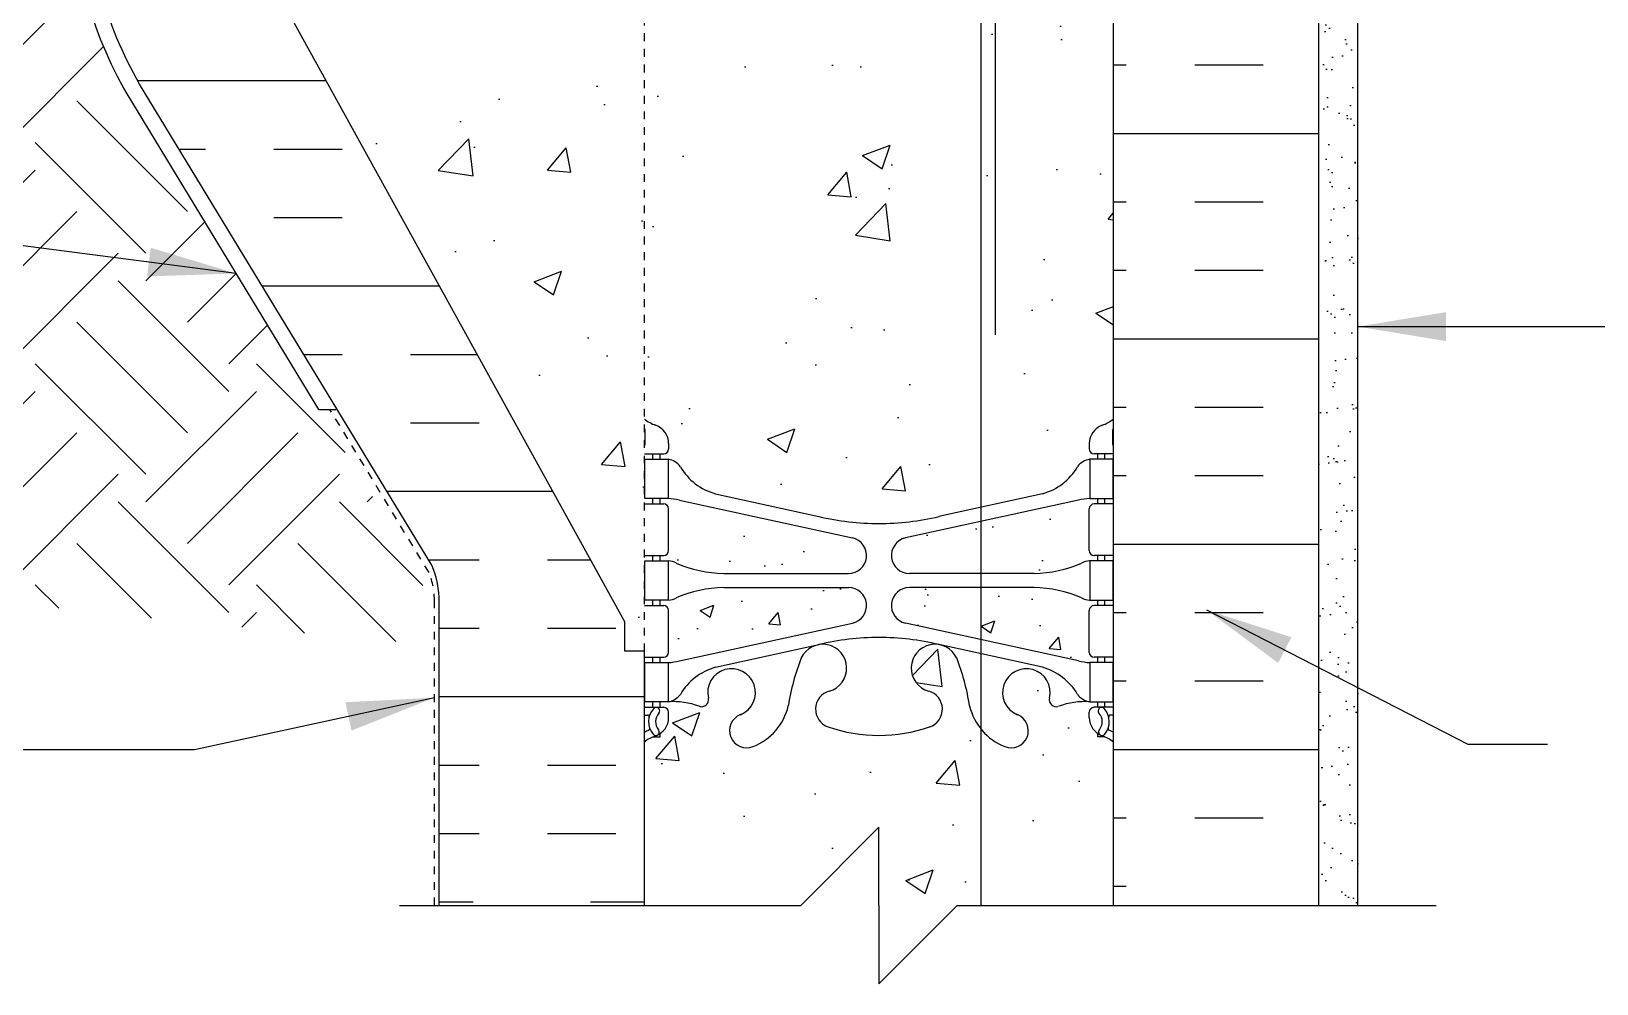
# Model space of a CAD drawing. Header units: inches. Extents: x 26.1 to 78.5, y -14.6 to 56.3.
# Drawn here: x 40.84 to 60.86, y 0.25 to 12.43 of the extents above; entities that cross this region are included whole.
import ezdxf

# ---------------------------------------------------------------- set-up
doc = ezdxf.new("R2010")
doc.units = ezdxf.units.IN
doc.header["$LTSCALE"] = 0.5
doc.header["$MEASUREMENT"] = 0
doc.linetypes.add('DASHEDX2', pattern=[1.5, 1, -0.5])
doc.linetypes.add('HIDDEN2', pattern=[0.1875, 0.125, -0.0625])
for name, color, linetype in [('HATCH', 12, 'Continuous'), ('Hidden2', 12, 'HIDDEN2'), ('line25', 2, 'Continuous'), ('LINE3', 3, 'Continuous'), ('LINE50', 5, 'Continuous'), ('LINE9', 9, 'Continuous'), ('TEXT', 4, 'Continuous'), ('Web_Edge', 9, 'Continuous')]:
    doc.layers.add(name, color=color, linetype=linetype)
doc.styles.add('DIM', font='romans.shx', dxfattribs={"width": 0.7})
doc.dimstyles.new('ext_12', dxfattribs={"dimscale": 12, "dimtxt": 0.09375, "dimasz": 0.09375, "dimexe": 0.09375, "dimexo": 0.0625, "dimgap": 0.0625, "dimtad": 1, "dimdec": 1, "dimzin": 3, "dimdsep": 46, "dimlunit": 4, "dimtxsty": 'DIM', "dimcen": 0.09, "dimdle": 0.09375, "dimclrt": 4, "dimadec": 0, "dimazin": 0, "dimtfac": 1, "dimtdec": 1, "dimtmove": 2, "dimatfit": 3, "dimfxl": 1, "dimfrac": 2, "dimtolj": 1, "dimtzin": 0, "dimarcsym": 0})

msp = doc.modelspace()

# ---------------------------------------------------------------- hatches: boundary and pattern name
at = {"layer": 'HATCH'}
h = msp.add_hatch(dxfattribs=at)
h.set_pattern_fill('AR-CONC', color=256, scale=0.5)
h.paths.add_polyline_path([(51.676, 55.254), (51.676, 56.254), (50.676, 55.254), (48.676, 55.254), (48.676, 53.165, 0.064398), (48.786, 53.099), (48.876, 53.099), (48.876, 53.057, -0.249069), (48.986, 52.85), (48.986, 52.783, -0.414214), (48.924, 52.72), (48.876, 52.72), (48.876, 52.65), (48.981, 52.65, 0.10046), (49.375, 52.707, -0.601435), (49.494, 52.603, 2.182095), (49.904, 52.816, -1), (50.068, 53.224, -0.24438), (50.516, 52.703, 0.053157), (50.682, 52.089, 0.223253), (50.882, 51.924), (50.902, 51.92, 0.955472), (51.04, 52.514, -0.735593), (51.027, 52.972, -0.082755), (51.676, 53.08), (51.676, 54.254)])
h.paths.add_polyline_path([(51.145, 52.22, -1), (50.77, 52.22, -1)], flags=16)
h.paths.add_polyline_path([(54.676, 55.254), (52.676, 55.254), (51.676, 54.254), (51.676, 53.08, -0.082755), (52.325, 52.972, -0.735593), (52.312, 52.514, 0.955472), (52.45, 51.92), (52.47, 51.924, 0.223253), (52.67, 52.089, 0.053157), (52.836, 52.703, -0.24438), (53.284, 53.224, -1), (53.448, 52.816, 2.182095), (53.858, 52.603, -0.601435), (53.977, 52.707, 0.10046), (54.371, 52.65), (54.476, 52.65), (54.476, 52.72), (54.428, 52.72, -0.414214), (54.366, 52.783), (54.366, 52.85, -0.249069), (54.476, 53.057), (54.476, 53.099), (54.566, 53.099, 0.064398), (54.676, 53.165)])
h.paths.add_polyline_path([(50.527, 50.198), (49.586, 49.991, 0.196323), (49.137, 49.645, -0.188973), (48.981, 49.55), (48.876, 49.55), (48.876, 49.48), (48.924, 49.48, -0.414214), (48.986, 49.418), (48.986, 49.35, -0.317837), (48.819, 49.115, 0.082415), (48.676, 49.036), (48.676, 43.473, 0.082415), (48.819, 43.394, -0.317837), (48.986, 43.158), (48.986, 43.09, -0.414214), (48.924, 43.028), (48.876, 43.028), (48.876, 42.958), (48.981, 42.958, -0.188973), (49.137, 42.863, 0.196323), (49.586, 42.517), (50.527, 42.31)])
h.paths.add_polyline_path([(51.676, 50.371, 0.057795), (50.908, 50.282), (50.527, 50.198), (50.527, 42.31), (50.908, 42.226, 0.057795), (51.676, 42.137)])
h.paths.add_polyline_path([(54.676, 49.036, 0.082415), (54.533, 49.115, -0.317837), (54.366, 49.35), (54.366, 49.418, -0.414214), (54.428, 49.48), (54.476, 49.48), (54.476, 49.55), (54.371, 49.55, -0.188973), (54.215, 49.645, 0.196323), (53.766, 49.991), (52.444, 50.282, 0.057795), (51.676, 50.371), (51.676, 42.137, 0.057795), (52.444, 42.226), (53.766, 42.517, 0.196323), (54.215, 42.863, -0.188973), (54.371, 42.958), (54.476, 42.958), (54.476, 43.028), (54.428, 43.028, -0.414214), (54.366, 43.09), (54.366, 43.158, -0.317837), (54.533, 43.394, 0.082415), (54.676, 43.473)])
h.paths.add_polyline_path([(50.527, 32.198), (49.586, 31.991, 0.196323), (49.137, 31.645, -0.188973), (48.981, 31.55), (48.876, 31.55), (48.876, 31.48), (48.924, 31.48, -0.414214), (48.986, 31.418), (48.986, 31.35, -0.317837), (48.819, 31.115, 0.082415), (48.676, 31.036), (48.676, 25.473, 0.082415), (48.819, 25.394, -0.317837), (48.986, 25.158), (48.986, 25.09, -0.414214), (48.924, 25.028), (48.876, 25.028), (48.876, 24.958), (48.981, 24.958, -0.188973), (49.137, 24.863, 0.196323), (49.586, 24.517), (50.527, 24.31)])
h.paths.add_polyline_path([(52.978, 32.165), (52.444, 32.282, 0.057795), (51.676, 32.371, 0.057795), (50.908, 32.282), (50.527, 32.198), (50.527, 24.31), (50.908, 24.226, 0.057795), (51.676, 24.137, 0.057795), (52.444, 24.226), (52.978, 24.344), (52.978, 25.129), (51.801, 25.129), (51.301, 25.629), (51.301, 26.754), (51.801, 27.254), (52.978, 27.254)])
h.paths.add_polyline_path([(54.676, 31.036, 0.082415), (54.533, 31.115, -0.317837), (54.366, 31.35), (54.366, 31.418, -0.414214), (54.428, 31.48), (54.476, 31.48), (54.476, 31.55), (54.371, 31.55, -0.188973), (54.215, 31.645, 0.196323), (53.766, 31.991), (52.978, 32.165), (52.978, 27.254), (54.676, 27.254)])
h.paths.add_polyline_path([(54.215, 24.863, -0.188973), (54.371, 24.958), (54.476, 24.958), (54.476, 25.028), (54.428, 25.028, -0.414214), (54.366, 25.09), (54.366, 25.129), (52.978, 25.129), (52.978, 24.344), (53.766, 24.517, 0.196323)])
h.paths.add_polyline_path([(52.978, 14.165), (52.444, 14.282, 0.057795), (51.676, 14.371, 0.057795), (50.908, 14.282), (49.586, 13.991, 0.196323), (49.137, 13.645, -0.188973), (48.981, 13.55), (48.876, 13.55), (48.876, 13.48), (48.924, 13.48, -0.414214), (48.986, 13.418), (48.986, 13.35, -0.317837), (48.819, 13.115, 0.082415), (48.676, 13.036), (48.676, 7.473, 0.082415), (48.819, 7.394, -0.317837), (48.986, 7.158), (48.986, 7.09, -0.414214), (48.924, 7.028), (48.876, 7.028), (48.876, 6.958), (48.981, 6.958, -0.188973), (49.137, 6.863, 0.196323), (49.586, 6.517), (50.908, 6.226, 0.057795), (51.676, 6.137, 0.057795), (52.444, 6.226), (52.978, 6.344)])
h.paths.add_polyline_path([(54.676, 13.036, 0.082415), (54.533, 13.115, -0.317837), (54.366, 13.35), (54.366, 13.418, -0.414214), (54.428, 13.48), (54.476, 13.48), (54.476, 13.55), (54.371, 13.55, -0.188973), (54.215, 13.645, 0.196323), (53.766, 13.991), (52.978, 14.165), (52.978, 6.344), (53.766, 6.517, 0.196323), (54.215, 6.863, -0.188973), (54.371, 6.958), (54.476, 6.958), (54.476, 7.028), (54.428, 7.028, -0.414214), (54.366, 7.09), (54.366, 7.158, -0.317837), (54.533, 7.394, 0.082415), (54.676, 7.473)])
h = msp.add_hatch(dxfattribs=at)
h.set_pattern_fill('INSUL', color=256, scale=7, style=0)
h.set_pattern_definition([(180, (2980.8376, -395.7554), (0, 2.625), []), (180, (2980.8376, -394.8804), (0, 2.625), [0.875, -0.875]), (180, (2980.8376, -394.0054), (0, 2.625), [0.875, -0.875])])
h.paths.add_polyline_path([(57.301, 1.254), (56.863, 1.254), (56.863, 1.754), (55.363, 1.754), (55.363, 1.254), (54.676, 1.254), (54.676, 19.254), (55.363, 19.254), (55.363, 19.754), (56.863, 19.754), (56.863, 19.254), (57.301, 19.254)])
h = msp.add_hatch(dxfattribs=at)
h.set_pattern_fill('INSUL', color=256, scale=7, style=0)
h.set_pattern_definition([(0, (-2953.8148, -421.328), (0, 2.625), []), (0, (-2953.8148, -420.453), (0, 2.625), [0.875, -0.875]), (0, (-2953.8148, -419.578), (0, 2.625), [0.875, -0.875])])
h.paths.add_polyline_path([(43.251, 14.254, -0.079579), (42.251, 17.504), (42.251, 19.254), (41.551, 19.254), (41.551, 14.254, 0.131652), (42.221, 11.754), (45.959, 5.604, -0.10438), (46.051, 5.129), (46.051, 1.254), (46.488, 1.254), (46.488, 1.754), (47.988, 1.754), (47.988, 1.254), (48.676, 1.254), (48.676, 4.504), (48.426, 4.504), (48.426, 4.879)])
h = msp.add_hatch(dxfattribs=at)
h.set_pattern_fill('AR-CONC', color=256, scale=0.5, style=0)
h.paths.add_polyline_path([(48.426, 4.879), (48.426, 4.504), (48.676, 4.504), (48.676, 17.755), (44.764, 18.454, 0.119457), (44.051, 18.407), (44.051, 17.754, -1), (43.551, 17.754), (43.551, 19.254), (42.251, 19.254), (42.251, 17.504, 0.079579), (43.251, 14.254)])
h.paths.add_polyline_path([(48.676, 19.254), (47.988, 19.254), (47.988, 18.754), (46.488, 18.754), (46.488, 19.254), (46.051, 19.254), (44.051, 19.254), (44.051, 18.407, -0.121925), (44.778, 18.451), (48.676, 17.755)], flags=17)
h = msp.add_hatch(dxfattribs=at)
h.set_pattern_fill('AR-SAND', color=256, scale=0.25, style=0)
h.paths.add_polyline_path([(57.801, 18.754), (57.301, 18.754), (57.301, 1.254), (57.801, 1.254)])
h = msp.add_hatch(dxfattribs=at)
h.set_pattern_fill('EARTH', color=256, scale=8, angle=45, style=0)
h.set_pattern_definition([(45, (34.8746, -11.6206), (2e-16, 2.82843), [2, -2]), (45, (34.3443, -11.0903), (2e-16, 2.82843), [2, -2]), (45, (33.814, -10.56), (2e-16, 2.82843), [2, -2]), (135, (33.814, -10.2064), (-2.82843, 4e-16), [2, -2]), (135, (34.3443, -9.676), (-2.82843, 4e-16), [2, -2]), (135, (34.8746, -9.1458), (-2.82843, 4e-16), [2, -2])])
edge = h.paths.add_edge_path()
edge.add_line((45.863, 4.595), (45.863, 5.131))
edge.add_arc((44.88, 5.148), 0.984, 358.9719, 382.1268)
edge.add_line((45.791, 5.519), (44.511, 7.596))
edge.add_line((44.511, 7.596), (43.2, 9.753))
edge.add_line((43.2, 9.753), (42.257, 9.226))
edge.add_line((42.257, 9.226), (35.922, 5.801))
edge.add_line((35.922, 5.801), (36.684, 5.653))
edge.add_line((36.684, 5.653), (38.463, 5.381))
edge.add_line((38.463, 5.381), (40.58, 5.117))
edge.add_line((40.58, 5.117), (43.091, 4.852))
edge.add_line((43.091, 4.852), (45.863, 4.595))
edge = h.paths.add_edge_path()
edge.add_line((34.115, 7.86), (30.271, 7.86))
edge.add_line((30.271, 7.86), (30.934, 7.453))
edge.add_line((30.934, 7.453), (31.845, 7.003))
edge.add_line((31.845, 7.003), (32.825, 6.609))
edge.add_line((32.825, 6.609), (33.921, 6.258))
edge.add_line((33.921, 6.258), (35.189, 5.943))
edge.add_line((35.189, 5.943), (35.922, 5.801))
edge.add_line((35.922, 5.801), (42.257, 9.226))
edge.add_line((42.257, 9.226), (43.2, 9.753))
edge.add_line((43.2, 9.753), (42.06, 11.629))
edge.add_arc((46.551, 14.224), 5.187, 191.6439, 210.0236, ccw=False)
edge.add_line((41.47, 13.177), (26.07, 12.908))
edge.add_line((26.07, 12.908), (26.146, 12.757))
edge.add_line((26.146, 12.757), (26.917, 11.429))
edge.add_line((26.917, 11.429), (27.369, 10.773))
edge.add_line((27.369, 10.773), (37.878, 10.726))
edge.add_line((37.878, 10.726), (37.878, 8.875))
edge.add_line((37.878, 8.875), (34.115, 8.922))
edge.add_line((34.115, 8.922), (34.115, 7.86))
h = msp.add_hatch(dxfattribs=at)
h.set_pattern_fill('AR-CONC', color=256, scale=0.25, style=0)
h.paths.add_polyline_path([(54.366, 6.325, -0.414214), (54.428, 6.388), (54.476, 6.388), (54.476, 6.458), (54.371, 6.458, 0.036537), (54.227, 6.434), (52.978, 6.162), (52.978, 5.498), (53.661, 5.498, 0.097844), (54.267, 5.63, -0.124673), (54.371, 5.658), (54.476, 5.658), (54.476, 5.728), (54.428, 5.728, -0.414214), (54.366, 5.79)])
h.paths.add_polyline_path([(54.428, 5.088), (54.476, 5.088), (54.476, 5.158), (54.371, 5.158, -0.124673), (54.267, 5.186, 0.097844), (53.661, 5.318), (52.978, 5.318), (52.978, 4.654), (54.227, 4.382, 0.036537), (54.371, 4.358), (54.476, 4.358), (54.476, 4.428), (54.428, 4.428, -0.414214), (54.366, 4.49), (54.366, 5.025, -0.414214)])
h.paths.add_polyline_path([(52.978, 5.318), (52.065, 5.318, 0.897292), (52.016, 4.863), (52.978, 4.654)])
h.paths.add_polyline_path([(52.978, 6.162), (52.016, 5.953, 0.897292), (52.065, 5.498), (52.978, 5.498)])
h.paths.add_polyline_path([(51.336, 5.953), (49.125, 6.434, 0.036537), (48.981, 6.458), (48.876, 6.458), (48.876, 6.388), (48.924, 6.388, -0.414214), (48.986, 6.325), (48.986, 5.79, -0.414214), (48.924, 5.728), (48.876, 5.728), (48.876, 5.658), (48.981, 5.658, -0.124673), (49.085, 5.63, 0.097844), (49.691, 5.498), (51.287, 5.498, 0.897292)])
h.paths.add_polyline_path([(51.287, 5.318), (49.691, 5.318, 0.097844), (49.085, 5.186, -0.124673), (48.981, 5.158), (48.876, 5.158), (48.876, 5.088), (48.924, 5.088, -0.414214), (48.986, 5.025), (48.986, 4.49, -0.414214), (48.924, 4.428), (48.876, 4.428), (48.876, 4.358), (48.981, 4.358, 0.036537), (49.125, 4.382), (51.336, 4.863, 0.897292)])
h = msp.add_hatch(dxfattribs=at)
h.set_pattern_fill('AR-CONC', color=256, scale=0.5, style=0)
h.paths.add_polyline_path([(52.978, 3.512, -0.110434), (52.836, 3.805, 0.053157), (52.67, 4.419, 0.223253), (52.47, 4.584), (52.45, 4.588, 0.955472), (52.312, 3.995, -0.735593), (52.325, 3.537, -0.082755), (51.676, 3.429, -0.082755), (51.027, 3.537, -0.735593), (51.04, 3.995, 0.955472), (50.902, 4.588), (50.882, 4.584, 0.223253), (50.682, 4.419, 0.053157), (50.516, 3.805, -0.24438), (50.068, 3.284, -1), (49.904, 3.693, 2.182095), (49.494, 3.906, -0.601435), (49.375, 3.801, 0.10046), (48.981, 3.858), (48.876, 3.858), (48.876, 3.788), (48.924, 3.788, -0.414214), (48.986, 3.725), (48.986, 3.658, -0.249069), (48.876, 3.451), (48.876, 3.409), (48.786, 3.409, 0.064398), (48.676, 3.343), (48.676, 1.254), (50.676, 1.254), (51.676, 2.254), (51.676, 1.254), (51.676, 0.254), (52.676, 1.254), (52.978, 1.254)])
h.paths.add_polyline_path([(54.676, 3.343, 0.064398), (54.566, 3.409), (54.476, 3.409), (54.476, 3.451, -0.249069), (54.366, 3.658), (54.366, 3.725, -0.414214), (54.428, 3.788), (54.476, 3.788), (54.476, 3.858), (54.371, 3.858, 0.10046), (53.977, 3.801, -0.601435), (53.858, 3.906, 2.182095), (53.448, 3.693, -1), (53.284, 3.284, -0.130426), (52.978, 3.512), (52.978, 1.254), (54.676, 1.254)])

# ---------------------------------------------------------------- linework, layer by layer
at = {"layer": 'Hidden2'}
msp.add_line((48.676, 4.504), (48.676, 19.254), dxfattribs=at)
at = {"layer": 'line25'}
for p, q in [((48.426, 4.879), (43.251, 14.254)), ((54.676, 1.254), (54.676, 13.629)), ((48.426, 4.504), (48.426, 4.879)), ((48.676, 4.504), (48.426, 4.504)), ((48.676, 1.254), (48.676, 4.504))]:
    msp.add_line(p, q, dxfattribs=at)
at = {"layer": 'LINE3'}
for p, q in [((52.978, 25.129), (52.978, 1.254)), ((53.163, 15.55), (53.163, 8.55))]:
    msp.add_line(p, q, dxfattribs=at)
at = {"layer": 'LINE50'}
msp.add_line((57.301, 1.254), (57.301, 19.254), dxfattribs=at)
msp.add_lwpolyline([(46.051, 1.254), (46.051, 5.129, 0.10438), (45.959, 5.604), (42.221, 11.754, -0.131652), (41.551, 14.254), (41.551, 19.254), (42.251, 19.254)], format="xyb", dxfattribs=at)
at = {"layer": 'LINE9'}
for p, q in [((57.801, 1.254), (57.801, 18.754)), ((44.511, 7.596), (44.73, 7.596)), ((51.676, 2.254), (50.676, 1.254)), ((51.676, 1.254), (51.676, 2.254)), ((45.543, 1.254), (50.676, 1.254)), ((51.676, 1.254), (51.676, 0.254)), ((51.676, 0.254), (52.676, 1.254)), ((52.676, 1.254), (58.801, 1.254))]:
    msp.add_line(p, q, dxfattribs=at)
msp.add_lwpolyline([(44.511, 7.596), (42.06, 11.629, -0.131757), (41.363, 14.224), (41.363, 19.254), (46.051, 19.254)], format="xyb", dxfattribs=at)
at = {"layer": 'LINE9', "linetype": 'DASHEDX2', "ltscale": 0.1}
msp.add_lwpolyline([(45.991, 1.254), (45.991, 5.137, 0.10078), (45.922, 5.51), (44.654, 7.596)], format="xyb", dxfattribs=at)
at = {"layer": 'Web_Edge'}
for p, q in [((48.686, 7.148), (48.686, 7.334)), ((54.666, 7.148), (54.666, 7.334)), ((48.676, 7.028), (48.924, 7.028)), ((48.786, 6.958), (48.786, 7.028)), ((48.876, 6.958), (48.876, 7.028)), ((48.986, 7.158), (48.986, 7.09)), ((54.366, 7.158), (54.366, 7.09)), ((54.676, 7.028), (54.428, 7.028)), ((54.476, 6.958), (54.476, 7.028)), ((54.566, 6.958), (54.566, 7.028)), ((48.786, 6.388), (48.786, 6.458)), ((48.876, 6.388), (48.876, 6.458)), ((49.125, 6.434), (51.336, 5.953)), ((49.586, 6.517), (50.908, 6.226)), ((54.227, 6.434), (52.016, 5.953)), ((53.766, 6.517), (52.444, 6.226)), ((54.476, 6.388), (54.476, 6.458)), ((54.566, 6.388), (54.566, 6.458)), ((48.676, 6.388), (48.924, 6.388)), ((48.986, 5.79), (48.986, 6.325)), ((54.366, 5.79), (54.366, 6.325)), ((54.676, 6.388), (54.428, 6.388)), ((48.676, 5.728), (48.924, 5.728)), ((48.786, 5.658), (48.786, 5.728)), ((48.876, 5.658), (48.876, 5.728)), ((54.676, 5.728), (54.428, 5.728)), ((54.476, 5.658), (54.476, 5.728)), ((54.566, 5.658), (54.566, 5.728)), ((49.691, 5.498), (51.287, 5.498)), ((53.661, 5.498), (52.065, 5.498)), ((49.691, 5.318), (51.287, 5.318)), ((53.661, 5.318), (52.065, 5.318)), ((48.676, 5.088), (48.924, 5.088)), ((48.786, 5.088), (48.786, 5.158)), ((48.876, 5.088), (48.876, 5.158)), ((48.986, 4.49), (48.986, 5.025)), ((54.366, 4.49), (54.366, 5.025)), ((54.676, 5.088), (54.428, 5.088)), ((54.476, 5.088), (54.476, 5.158)), ((54.566, 5.088), (54.566, 5.158)), ((49.125, 4.382), (51.336, 4.863)), ((54.227, 4.382), (52.016, 4.863)), ((48.676, 4.428), (48.924, 4.428)), ((48.786, 4.358), (48.786, 4.428)), ((48.876, 4.358), (48.876, 4.428)), ((49.586, 4.299), (50.908, 4.59)), ((53.766, 4.299), (52.444, 4.59)), ((54.676, 4.428), (54.428, 4.428)), ((54.476, 4.358), (54.476, 4.428)), ((54.566, 4.358), (54.566, 4.428)), ((48.786, 3.788), (48.786, 3.858)), ((48.876, 3.788), (48.876, 3.858)), ((54.476, 3.788), (54.476, 3.858)), ((54.566, 3.788), (54.566, 3.858)), ((48.676, 3.788), (48.924, 3.788)), ((48.676, 3.688), (48.718, 3.688)), ((48.986, 3.658), (48.986, 3.725)), ((54.366, 3.658), (54.366, 3.725)), ((54.676, 3.788), (54.428, 3.788)), ((54.676, 3.688), (54.634, 3.688)), ((48.786, 3.409), (48.876, 3.409)), ((48.876, 3.409), (48.876, 3.451)), ((54.476, 3.409), (54.476, 3.451)), ((54.566, 3.409), (54.476, 3.409))]:
    msp.add_line(p, q, dxfattribs=at)
for points in [[(48.681, 6.958), (48.981, 6.958), (48.981, 6.458), (48.681, 6.458)], [(54.671, 6.958), (54.371, 6.958), (54.371, 6.458), (54.671, 6.458)], [(48.681, 5.658), (48.981, 5.658), (48.981, 5.158), (48.681, 5.158)], [(54.671, 5.658), (54.371, 5.658), (54.371, 5.158), (54.671, 5.158)], [(48.681, 4.358), (48.981, 4.358), (48.981, 3.858), (48.681, 3.858)], [(54.671, 4.358), (54.371, 4.358), (54.371, 3.858), (54.671, 3.858)]]:
    msp.add_lwpolyline(points, close=True, dxfattribs=at)
for centre, radius, start, end in [((48.986, 7.865), 0.5, 231.6833, 250.5288), ((54.366, 7.865), 0.5, 289.4712, 308.3167), ((48.986, 7.865), 0.6, 238.8907, 238.927), ((48.666, 7.334), 0.02, 360, 58.927), ((48.736, 7.158), 0.25, 0, 70.5288), ((54.616, 7.158), 0.25, 109.4712, 180), ((54.686, 7.334), 0.02, 121.073, 180), ((54.366, 7.865), 0.6, 301.073, 301.1093), ((48.666, 7.148), 0.02, 299.988, 360), ((48.924, 7.09), 0.0625, 270, 0), ((54.428, 7.09), 0.0625, 180, 270), ((54.686, 7.148), 0.02, 180, 240.012), ((48.938, 6.712), 0.25, 37.2777, 80.0823), ((49.785, 7.24), 0.75, 210.155, 254.5838), ((53.567, 7.24), 0.75, 285.4162, 329.845), ((54.414, 6.712), 0.25, 99.9177, 142.7223), ((48.89, 5.462), 1, 76.4291, 84.7991), ((54.462, 5.462), 1, 95.2009, 103.5709), ((48.924, 6.325), 0.0625, 0, 90), ((51.676, 9.493), 3.356, 256.7692, 270), ((51.676, 9.493), 3.356, 270, 283.2308), ((54.428, 6.325), 0.0625, 90, 180), ((51.287, 5.728), 0.23, 270, 77.6055), ((52.065, 5.728), 0.23, 102.3945, 270), ((48.924, 5.79), 0.0625, 270, 0), ((48.977, 5.439), 0.219, 60.4937, 88.92), ((48.977, 5.439), 0.219, 60.4937, 88.92), ((49.721, 7.098), 1.6, 246.5673, 268.9203), ((49.721, 7.098), 1.6, 246.5673, 268.9203), ((53.631, 7.098), 1.6, 271.0797, 293.4327), ((53.631, 7.098), 1.6, 271.0797, 293.4327), ((54.375, 5.439), 0.219, 91.08, 119.5063), ((54.375, 5.439), 0.219, 91.08, 119.5063), ((54.428, 5.79), 0.0625, 180, 270), ((49.721, 3.718), 1.6, 91.0797, 113.4327), ((51.287, 5.088), 0.23, 282.3945, 90), ((52.065, 5.088), 0.23, 90, 257.6055), ((53.631, 3.718), 1.6, 66.5673, 88.9203), ((48.924, 5.025), 0.0625, 0, 90), ((48.977, 5.377), 0.219, 271.08, 299.5063), ((54.375, 5.377), 0.219, 240.4937, 268.92), ((54.428, 5.025), 0.0625, 90, 180), ((51.676, 1.323), 3.356, 90, 103.2308), ((51.676, 1.323), 3.356, 76.7692, 90), ((48.924, 4.49), 0.0625, 270, 0), ((53.479, 3.334), 3, 158.8016, 170.9727), ((50.958, 4.288), 0.305, 285.7253, 154.6218), ((52.394, 4.288), 0.305, 25.3782, 254.2747), ((49.873, 3.334), 3, 9.0273, 21.1984), ((54.428, 4.49), 0.0625, 180, 270), ((48.89, 5.354), 1, 275.2009, 283.5709), ((49.785, 3.576), 0.75, 105.4162, 149.845), ((49.791, 3.976), 0.305, 291.8037, 193.3205), ((53.561, 3.976), 0.305, 346.6795, 248.1963), ((53.567, 3.576), 0.75, 30.155, 74.5838), ((54.462, 5.354), 1, 256.4291, 264.7991), ((48.938, 4.104), 0.25, 279.9177, 322.7223), ((49.037, 2.86), 1, 70.0933, 93.2121), ((49.407, 3.885), 0.09, 251.1349, 13.3205), ((49.791, 3.976), 0.745, 291.8037, 346.7348), ((51.105, 3.764), 0.24, 105.7253, 251.077), ((52.247, 3.764), 0.24, 288.923, 74.2747), ((53.561, 3.976), 0.745, 193.2652, 248.1963), ((53.945, 3.885), 0.09, 166.6795, 288.8651), ((54.315, 2.86), 1, 86.7879, 109.9067), ((54.414, 4.104), 0.25, 217.2777, 260.0823), ((48.718, 3.668), 0.02, 345.8459, 90), ((48.98, 3.603), 0.25, 137.5391, 219.8855), ((48.828, 3.742), 0.045, 317.5391, 137.5391), ((48.736, 3.658), 0.25, 289.4712, 360), ((48.98, 3.603), 0.16, 137.5391, 219.9999), ((48.924, 3.725), 0.0625, 360, 90), ((49.986, 3.489), 0.22, 111.8037, 291.8037), ((53.366, 3.489), 0.22, 248.1963, 68.1963), ((54.428, 3.725), 0.0625, 90, 180), ((54.616, 3.658), 0.25, 180, 250.5288), ((54.524, 3.742), 0.045, 42.4609, 222.4609), ((54.372, 3.603), 0.16, 320.0001, 42.4609), ((54.372, 3.603), 0.25, 320.1145, 42.4609), ((54.634, 3.668), 0.02, 90, 194.1541), ((48.986, 2.951), 0.6, 114.9252, 121.1093), ((48.986, 2.951), 0.5, 109.4712, 128.3167), ((48.725, 3.513), 0.02, 294.9252, 19.2084), ((48.822, 3.473), 0.045, 218.552, 40.8121), ((51.676, 5.429), 2, 251.077, 270), ((51.676, 5.429), 2, 270, 288.923), ((54.53, 3.473), 0.045, 139.1879, 321.448), ((54.366, 2.951), 0.5, 51.6833, 70.5288), ((54.627, 3.513), 0.02, 160.7916, 245.0748), ((54.366, 2.951), 0.6, 58.8907, 65.0748)]:
    msp.add_arc(centre, radius, start, end, dxfattribs=at)

# ---------------------------------------------------------------- leaders
at = {"layer": 'TEXT'}
for points in [[(43.455, 9.334), (39.86, 9.8), (37.878, 9.8)], [(57.801, 8.654), (66.18, 8.654)], [(55.865, 5.032), (59.209, 3.317), (60.227, 3.317)], [(45.991, 3.91), (42.923, 3.244), (40.653, 3.244)]]:
    msp.add_leader(points, dimstyle='ext_12', override={"dimgap": 0.0625, "dimtad": 0}, dxfattribs=at)

doc.saveas('drawing.dxf')
